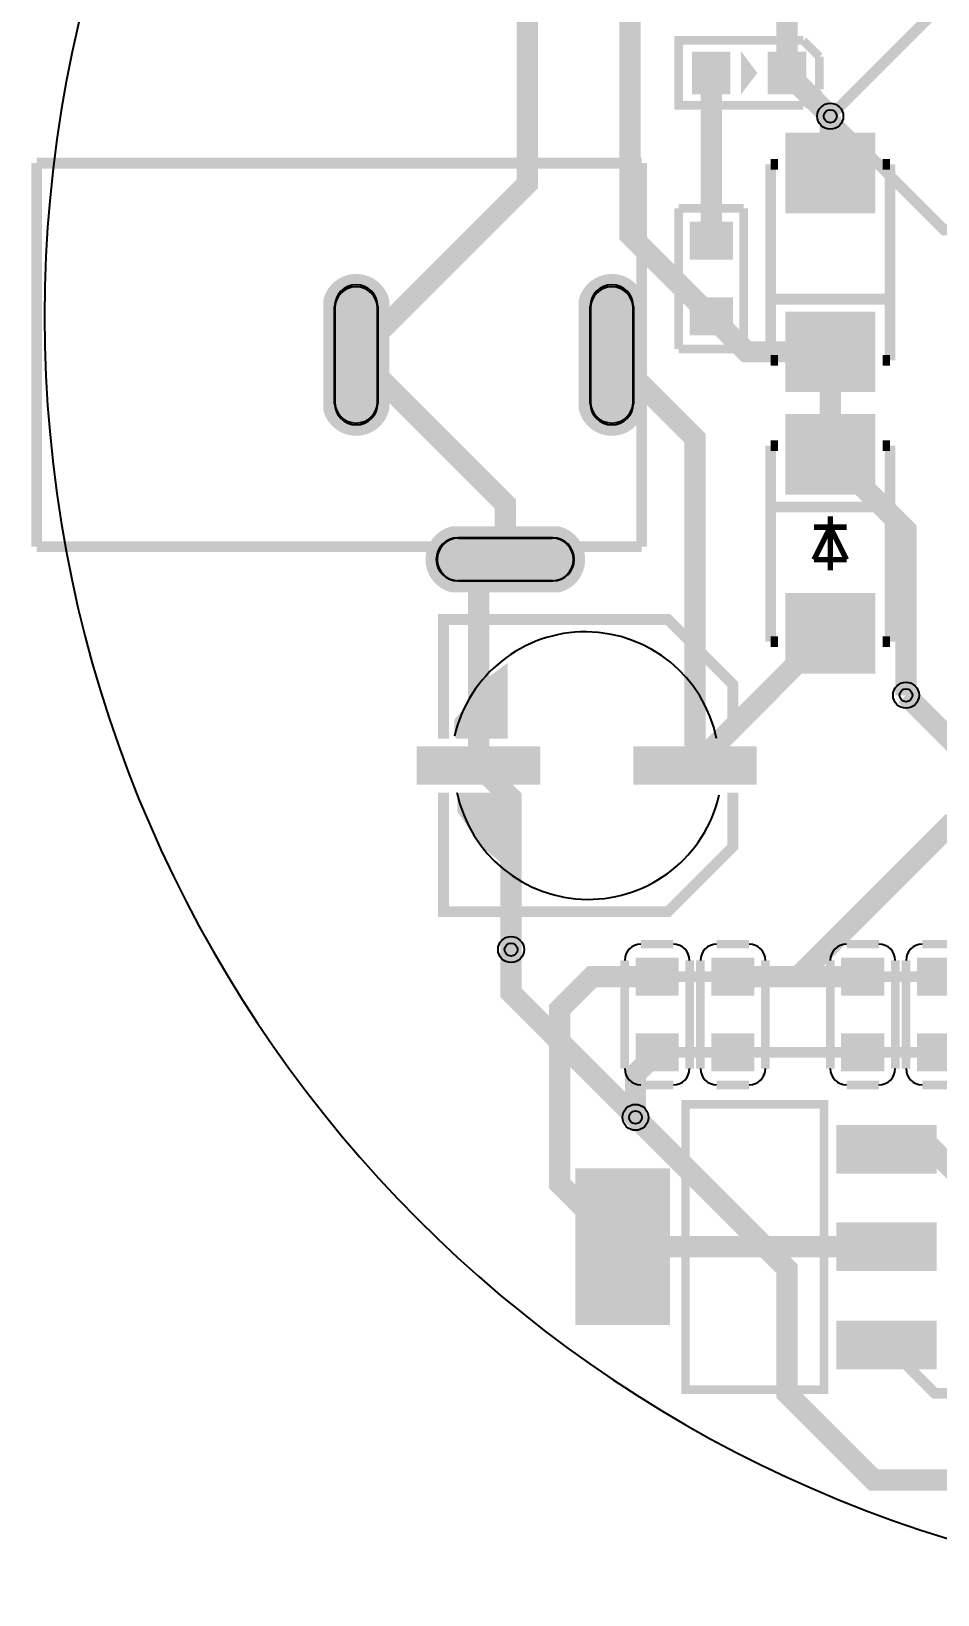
# Model space of a CAD drawing. Header units: millimetres. Extents: x -30.3 to 29.8, y -30.4 to 30.
# Drawn here: x -30.31 to -9.03, y -30 to 6.69 of the extents above; entities that cross this region are included whole.
import ezdxf

# ---------------------------------------------------------------- set-up
doc = ezdxf.new("R2010")
doc.units = ezdxf.units.MM
for name, color, linetype, true_color in [('BoardOutLine', 7, 'Continuous', 0xff00ff), ('BottomLayer', 7, 'Continuous', 0x0000ff), ('BottomSolderMaskLayer', 7, 'Continuous', 0xaa00ff), ('Hole', 7, 'Continuous', 0x222222), ('Multi-Layer', 7, 'Continuous', 0xc0c0c0), ('TopLayer', 7, 'Continuous', 0xff0000), ('TopPasteMaskLayer', 7, 'Continuous', 0x808080), ('TopSilkLayer', 7, 'Continuous', 0xffcc00), ('TopSolderMaskLayer', 7, 'Continuous', 0x800080)]:
    doc.layers.add(name, color=color, linetype=linetype, true_color=true_color)

msp = doc.modelspace()

# ---------------------------------------------------------------- hatches: boundary and pattern name
at = {"layer": 'BottomSolderMaskLayer'}
for points in [[(-21.91, -2.194, -0.785398), (-23.46, -2.194), (-23.46, 0.39, -0.785398), (-21.91, 0.39)], [(-15.91, -2.194, -0.785398), (-17.46, -2.194), (-17.46, 0.39, -0.785398), (-15.91, 0.39)], [(-17.919, -4.927, -0.785398), (-17.919, -6.477), (-20.451, -6.477, -0.785398), (-20.451, -4.927)]]:
    msp.add_hatch(color=256, dxfattribs=at).paths.add_polyline_path(points)
at = {"layer": 'Multi-Layer'}
for points in [[(-21.935, -2.152, -0.785398), (-23.435, -2.152), (-23.435, 0.348, -0.785398), (-21.935, 0.348)], [(-15.935, -2.152, -0.785398), (-17.435, -2.152), (-17.435, 0.348, -0.785398), (-15.935, 0.348)], [(-17.935, -4.952, -0.785398), (-17.935, -6.452), (-20.435, -6.452, -0.785398), (-20.435, -4.952)]]:
    msp.add_hatch(color=256, dxfattribs=at).paths.add_polyline_path(points)
at = {"layer": 'TopLayer'}
for points in [[(-14.751, 6.165), (-13.951, 6.165), (-13.951, 5.265), (-14.751, 5.265)], [(-12.973, 6.165), (-12.173, 6.165), (-12.173, 5.265), (-12.973, 5.265)], [(-10.557, 4.27), (-10.557, 2.47), (-12.557, 2.47), (-12.557, 4.27)], [(-14.801, 1.378), (-14.801, 2.178), (-13.901, 2.178), (-13.901, 1.378)], [(-14.801, -0.4), (-14.801, 0.4), (-13.901, 0.4), (-13.901, -0.4)], [(-10.557, 0.07), (-10.557, -1.73), (-12.557, -1.73), (-12.557, 0.07)], [(-12.557, -4.134), (-12.557, -2.334), (-10.557, -2.334), (-10.557, -4.134)], [(-12.557, -8.334), (-12.557, -6.534), (-10.557, -6.534), (-10.557, -8.334)], [(-21.212, -10.141), (-18.412, -10.141), (-18.412, -10.941), (-21.212, -10.941)], [(-16.132, -10.141), (-13.332, -10.141), (-13.332, -10.941), (-16.132, -10.941)], [(-16.071, -15.894), (-16.071, -15.094), (-15.171, -15.094), (-15.171, -15.894)], [(-14.293, -15.894), (-14.293, -15.094), (-13.393, -15.094), (-13.393, -15.894)], [(-11.245, -15.894), (-11.245, -15.094), (-10.345, -15.094), (-10.345, -15.894)], [(-9.467, -15.894), (-9.467, -15.094), (-8.567, -15.094), (-8.567, -15.894)], [(-16.071, -17.672), (-16.071, -16.872), (-15.171, -16.872), (-15.171, -17.672)], [(-14.293, -17.672), (-14.293, -16.872), (-13.393, -16.872), (-13.393, -17.672)], [(-11.245, -17.672), (-11.245, -16.872), (-10.345, -16.872), (-10.345, -17.672)], [(-9.467, -17.672), (-9.467, -16.872), (-8.567, -16.872), (-8.567, -17.672)], [(-11.316, -20.091), (-11.316, -18.999), (-9.157, -18.999), (-9.157, -20.091)], [(-17.513, -23.584), (-17.513, -20.079), (-15.354, -20.079), (-15.354, -23.584)], [(-11.316, -22.377), (-11.316, -21.285), (-9.157, -21.285), (-9.157, -22.377)], [(-11.316, -24.689), (-11.316, -23.597), (-9.157, -23.597), (-9.157, -24.689)]]:
    msp.add_hatch(color=256, dxfattribs=at).paths.add_polyline_path(points)
at = {"layer": 'TopPasteMaskLayer'}
for points in [[(-14.751, 6.165), (-13.951, 6.165), (-13.951, 5.265), (-14.751, 5.265)], [(-12.973, 6.165), (-12.173, 6.165), (-12.173, 5.265), (-12.973, 5.265)], [(-10.557, 4.27), (-10.557, 2.47), (-12.557, 2.47), (-12.557, 4.27)], [(-14.801, 1.378), (-14.801, 2.178), (-13.901, 2.178), (-13.901, 1.378)], [(-14.801, -0.4), (-14.801, 0.4), (-13.901, 0.4), (-13.901, -0.4)], [(-10.557, 0.07), (-10.557, -1.73), (-12.557, -1.73), (-12.557, 0.07)], [(-12.557, -4.134), (-12.557, -2.334), (-10.557, -2.334), (-10.557, -4.134)], [(-12.557, -8.334), (-12.557, -6.534), (-10.557, -6.534), (-10.557, -8.334)], [(-21.212, -10.141), (-18.412, -10.141), (-18.412, -10.941), (-21.212, -10.941)], [(-16.132, -10.141), (-13.332, -10.141), (-13.332, -10.941), (-16.132, -10.941)], [(-16.071, -15.894), (-16.071, -15.094), (-15.171, -15.094), (-15.171, -15.894)], [(-14.293, -15.894), (-14.293, -15.094), (-13.393, -15.094), (-13.393, -15.894)], [(-11.245, -15.894), (-11.245, -15.094), (-10.345, -15.094), (-10.345, -15.894)], [(-9.467, -15.894), (-9.467, -15.094), (-8.567, -15.094), (-8.567, -15.894)], [(-16.071, -17.672), (-16.071, -16.872), (-15.171, -16.872), (-15.171, -17.672)], [(-14.293, -17.672), (-14.293, -16.872), (-13.393, -16.872), (-13.393, -17.672)], [(-11.245, -17.672), (-11.245, -16.872), (-10.345, -16.872), (-10.345, -17.672)], [(-9.467, -17.672), (-9.467, -16.872), (-8.567, -16.872), (-8.567, -17.672)], [(-11.316, -20.091), (-11.316, -18.999), (-9.157, -18.999), (-9.157, -20.091)], [(-17.513, -23.584), (-17.513, -20.079), (-15.354, -20.079), (-15.354, -23.584)], [(-11.316, -22.377), (-11.316, -21.285), (-9.157, -21.285), (-9.157, -22.377)], [(-11.316, -24.689), (-11.316, -23.597), (-9.157, -23.597), (-9.157, -24.689)]]:
    msp.add_hatch(color=256, dxfattribs=at).paths.add_polyline_path(points)
at = {"layer": 'TopSilkLayer'}
for points in [[(-13.652, 6.223), (-13.653, 5.207), (-13.271, 5.715)], [(-19.126, -8.128), (-19.126, -9.906), (-20.323, -9.906), (-20.378, -9.852), (-20.378, -9.456), (-19.863, -8.865), (-19.812, -8.636)], [(-19.112, -12.954), (-19.112, -11.176), (-20.258, -11.176), (-20.313, -11.23), (-20.313, -11.626), (-19.812, -12.319), (-19.747, -12.446)]]:
    msp.add_hatch(color=256, dxfattribs=at).paths.add_polyline_path(points)
at = {"layer": 'TopSolderMaskLayer'}
for points in [[(-14.802, 6.216), (-13.9, 6.216), (-13.9, 5.214), (-14.802, 5.214)], [(-13.024, 6.216), (-12.122, 6.216), (-12.122, 5.214), (-13.024, 5.214)], [(-10.501, 4.316), (-10.501, 2.424), (-12.614, 2.424), (-12.614, 4.316)], [(-14.858, 1.333), (-14.858, 2.223), (-13.844, 2.223), (-13.844, 1.333)], [(-21.91, -2.194, -0.785398), (-23.46, -2.194), (-23.46, 0.39, -0.785398), (-21.91, 0.39)], [(-15.91, -2.194, -0.785398), (-17.46, -2.194), (-17.46, 0.39, -0.785398), (-15.91, 0.39)], [(-14.858, -0.445), (-14.858, 0.445), (-13.844, 0.445), (-13.844, -0.445)], [(-10.501, 0.116), (-10.501, -1.776), (-12.614, -1.776), (-12.614, 0.116)], [(-12.613, -4.18), (-12.613, -2.288), (-10.501, -2.288), (-10.501, -4.18)], [(-17.919, -4.927, -0.785398), (-17.919, -6.477), (-20.451, -6.477, -0.785398), (-20.451, -4.927)], [(-12.613, -8.38), (-12.613, -6.488), (-10.501, -6.488), (-10.501, -8.38)], [(-21.263, -10.09), (-18.361, -10.09), (-18.361, -10.992), (-21.263, -10.992)], [(-16.183, -10.09), (-13.281, -10.09), (-13.281, -10.992), (-16.183, -10.992)], [(-16.128, -15.939), (-16.128, -15.049), (-15.114, -15.049), (-15.114, -15.939)], [(-14.35, -15.939), (-14.35, -15.049), (-13.336, -15.049), (-13.336, -15.939)], [(-11.302, -15.939), (-11.302, -15.049), (-10.288, -15.049), (-10.288, -15.939)], [(-9.524, -15.939), (-9.524, -15.049), (-8.51, -15.049), (-8.51, -15.939)], [(-16.128, -17.717), (-16.128, -16.827), (-15.114, -16.827), (-15.114, -17.717)], [(-14.35, -17.717), (-14.35, -16.827), (-13.336, -16.827), (-13.336, -17.717)], [(-11.302, -17.717), (-11.302, -16.827), (-10.288, -16.827), (-10.288, -17.717)], [(-9.524, -17.717), (-9.524, -16.827), (-8.51, -16.827), (-8.51, -17.717)], [(-11.416, -20.117), (-11.416, -18.974), (-9.056, -18.974), (-9.056, -20.117)], [(-17.545, -23.666), (-17.545, -19.996), (-15.323, -19.996), (-15.323, -23.666)], [(-11.416, -22.403), (-11.416, -21.26), (-9.056, -21.26), (-9.056, -22.403)], [(-11.416, -24.714), (-11.416, -23.571), (-9.056, -23.571), (-9.056, -24.714)]]:
    msp.add_hatch(color=256, dxfattribs=at).paths.add_polyline_path(points)

# ---------------------------------------------------------------- linework, layer by layer
at = {"layer": 'BoardOutLine'}
msp.add_arc((0, 0), 30, 15.473, 344.5118, dxfattribs=at)
at = {"layer": 'BottomLayer'}
for points, const_width in [([(-11.557, 4.699), (-8.89, 2.032), (-4.073, 2.032)], 0.254), ([(-9.779, -8.89), (-8.382, -10.287), (-8.382, -20.32)], 0.5), ([(-16.129, -18.796), (-19.05, -15.875), (-19.05, -14.859)], 0.5), ([(-16.129, -18.796), (-12.573, -22.352), (-12.573, -25.273), (-10.541, -27.305), (-8.001, -27.305)], 0.5)]:
    msp.add_lwpolyline(points, dxfattribs=dict(at, const_width=const_width))
at = {"layer": 'BottomSolderMaskLayer'}
for points in [[(-23.191, 0.235), (-23.191, -2.039)], [(-22.179, 0.235), (-22.179, -2.039)], [(-17.191, 0.235), (-17.191, -2.039)], [(-16.179, 0.235), (-16.179, -2.039)], [(-20.299, -5.196), (-18.071, -5.196)], [(-20.299, -6.208), (-18.071, -6.208)]]:
    msp.add_lwpolyline(points, close=True, dxfattribs=at)
for centre, start, end in [((-22.685, 0.235), 360, 180), ((-16.685, 0.235), 360, 180), ((-22.685, -2.039), 180, 360), ((-16.685, -2.039), 180, 360), ((-20.299, -5.702), 450, 270), ((-18.071, -5.702), 270, 450)]:
    msp.add_arc(centre, 0.506, start, end, dxfattribs=at)
at = {"layer": 'Hole'}
for centre in [(-11.557, 4.699), (-9.779, -8.89), (-19.05, -14.859), (-16.129, -18.796)]:
    msp.add_circle(centre, 0.152, dxfattribs=at)
at = {"layer": 'Multi-Layer'}
for points in [[(-23.185, 0.198), (-23.185, -2.002)], [(-22.185, 0.198), (-22.185, -2.002)], [(-17.185, 0.198), (-17.185, -2.002)], [(-16.185, 0.198), (-16.185, -2.002)], [(-20.285, -5.202), (-18.085, -5.202)], [(-20.285, -6.202), (-18.085, -6.202)]]:
    msp.add_lwpolyline(points, close=True, dxfattribs=at)
for centre in [(-11.557, 4.699), (-9.779, -8.89), (-19.05, -14.859), (-16.129, -18.796)]:
    msp.add_circle(centre, 0.305, dxfattribs=at)
for centre, start, end in [((-22.685, 0.198), 360, 180), ((-16.685, 0.198), 360, 180), ((-22.685, -2.002), 180, 360), ((-16.685, -2.002), 180, 360), ((-20.285, -5.702), 450, 270), ((-18.085, -5.702), 270, 450)]:
    msp.add_arc(centre, 0.5, start, end, dxfattribs=at)
at = {"layer": 'TopLayer'}
for points, const_width in [([(-11.557, 4.699), (-6.35, 9.906), (2.54, 9.906)], 0.254), ([(-22.685, -0.902), (-18.669, 3.114), (-18.669, 7.874), (-17.145, 9.398), (-13.97, 9.398), (-12.573, 8.001), (-12.573, 5.715)], 0.5), ([(-14.351, 0), (-16.256, 1.905), (-16.256, 7.112)], 0.5), ([(-14.351, 1.778), (-14.351, 5.715)], 0.5), ([(-12.573, 5.715), (-11.557, 4.699)], 0.5), ([(-11.557, 4.699), (-11.557, 4.699), (-11.557, 3.37)], 0.5), ([(-14.351, 0), (-13.521, -0.83), (-11.557, -0.83)], 0.5), ([(-22.685, -0.902), (-19.185, -4.402), (-19.185, -5.702)], 0.5), ([(-16.685, -0.902), (-14.732, -2.855), (-14.732, -10.541)], 0.5), ([(-11.557, -3.234), (-11.557, -0.83)], 0.5), ([(-11.557, -3.234), (-9.779, -5.012), (-9.779, -8.89)], 0.5), ([(-19.185, -5.702), (-19.812, -6.329), (-19.812, -10.541)], 0.5), ([(-14.732, -10.541), (-11.625, -7.434), (-11.557, -7.434)], 0.5), ([(-19.812, -10.541), (-19.05, -11.303), (-19.05, -14.859)], 0.5), ([(-12.312, -15.494), (-8.756, -11.938), (-4.699, -11.938)], 0.5), ([(-16.434, -21.831), (-17.907, -20.358), (-17.907, -16.256), (-17.145, -15.494), (-15.621, -15.494)], 0.5), ([(-15.621, -15.494), (-13.843, -15.494)], 0.254), ([(-13.843, -15.494), (-10.795, -15.494)], 0.5), ([(-10.795, -15.494), (-7.239, -15.494)], 0.254), ([(-15.621, -17.272), (-16.129, -17.78), (-16.129, -18.796)], 0.5), ([(-15.621, -17.272), (-10.795, -17.272)], 0.254), ([(-10.795, -17.272), (-7.239, -17.272)], 0.254), ([(-8.382, -20.32), (-8.382, -20.32), (-9.157, -19.545), (-10.236, -19.545)], 0.5), ([(-16.434, -21.831), (-10.236, -21.831)], 0.5), ([(-10.236, -24.143), (-9.106, -25.273), (-8.001, -25.273)], 0.254)]:
    msp.add_lwpolyline(points, dxfattribs=dict(at, const_width=const_width))
at = {"layer": 'TopSilkLayer'}
for points, const_width in [([(-12.192, 6.477), (-15.114, 6.478), (-15.114, 4.954), (-12.192, 4.953)], 0.203), ([(-11.811, 6.096), (-12.192, 6.477)], 0.203), ([(-11.811, 5.334), (-11.811, 6.096)], 0.203), ([(-11.811, 5.334), (-12.192, 4.953)], 0.203), ([(-30.185, 3.598), (-15.985, 3.598)], 0.254), ([(-30.185, -5.402), (-30.185, 3.598)], 0.254), ([(-15.985, 3.598), (-15.985, -5.402)], 0.254), ([(-12.957, 3.57), (-12.788, 3.57)], 0.254), ([(-12.957, -1.03), (-12.957, 3.57)], 0.254), ([(-10.326, 3.57), (-10.157, 3.57)], 0.254), ([(-10.157, -1.03), (-10.157, 3.57)], 0.254), ([(-15.113, 2.539), (-15.113, -0.763)], 0.203), ([(-13.589, 2.539), (-15.113, 2.539)], 0.203), ([(-13.589, -0.763), (-13.589, 2.539)], 0.203), ([(-10.157, 0.406), (-12.957, 0.406)], 0.254), ([(-15.113, -0.763), (-13.589, -0.763)], 0.203), ([(-12.957, -1.03), (-12.788, -1.03)], 0.254), ([(-10.326, -1.03), (-10.157, -1.03)], 0.254), ([(-12.957, -3.034), (-12.957, -7.634)], 0.254), ([(-12.788, -3.034), (-12.957, -3.034)], 0.254), ([(-10.157, -3.034), (-10.326, -3.034)], 0.254), ([(-10.157, -3.034), (-10.157, -7.634)], 0.254), ([(-12.957, -4.47), (-10.157, -4.47)], 0.254), ([(-11.557, -5.961), (-11.557, -4.691)], 0.127), ([(-11.938, -5.707), (-11.557, -4.945)], 0.127), ([(-11.557, -4.945), (-11.938, -4.945)], 0.127), ([(-11.176, -5.707), (-11.557, -4.945)], 0.127), ([(-11.557, -4.945), (-11.176, -4.945)], 0.127), ([(-30.185, -5.402), (-15.985, -5.402)], 0.254), ([(-11.557, -5.707), (-11.938, -5.707)], 0.127), ([(-11.557, -5.707), (-11.176, -5.707)], 0.127), ([(-20.637, -9.906), (-20.637, -7.112), (-15.367, -7.112), (-13.843, -8.636), (-13.843, -9.906)], 0.254), ([(-12.788, -7.634), (-12.957, -7.634)], 0.254), ([(-10.157, -7.634), (-10.326, -7.634)], 0.254), ([(-20.637, -11.176), (-20.637, -13.97), (-15.367, -13.97), (-13.843, -12.446), (-13.843, -11.176)], 0.254), ([(-15.24, -14.732), (-16.002, -14.732)], 0.203), ([(-13.462, -14.732), (-14.224, -14.732)], 0.203), ([(-10.414, -14.732), (-11.176, -14.732)], 0.203), ([(-8.636, -14.732), (-9.398, -14.732)], 0.203), ([(-16.383, -15.113), (-16.383, -17.653)], 0.203), ([(-14.859, -17.653), (-14.859, -15.113)], 0.203), ([(-14.605, -15.113), (-14.605, -17.653)], 0.203), ([(-13.081, -17.653), (-13.081, -15.113)], 0.203), ([(-11.557, -15.113), (-11.557, -17.653)], 0.203), ([(-10.033, -17.653), (-10.033, -15.113)], 0.203), ([(-9.779, -15.113), (-9.779, -17.653)], 0.203), ([(-16.002, -18.034), (-15.24, -18.034)], 0.203), ([(-14.224, -18.034), (-13.462, -18.034)], 0.203), ([(-11.176, -18.034), (-10.414, -18.034)], 0.203), ([(-9.398, -18.034), (-8.636, -18.034)], 0.203)]:
    msp.add_lwpolyline(points, dxfattribs=dict(at, const_width=const_width))
at = {"layer": 'TopSilkLayer', "const_width": 0.201}
msp.add_lwpolyline([(-11.707, -18.489), (-11.707, -25.189), (-14.956, -25.189), (-14.956, -18.489), (-11.707, -18.489)], close=True, dxfattribs=at)
at = {"layer": 'TopSilkLayer'}
for centre, radius, start, end in [((-17.307, -10.552), 3.15, 11.8347, 167.1722), ((-17.237, -10.53), 3.15, 191.8347, 347.1722), ((-16.002, -15.113), 0.381, 90, 180), ((-15.24, -15.113), 0.381, 0, 90), ((-14.224, -15.113), 0.381, 90, 180), ((-13.462, -15.113), 0.381, 0, 90), ((-11.176, -15.113), 0.381, 90, 180), ((-10.414, -15.113), 0.381, 0, 90), ((-9.398, -15.113), 0.381, 90, 180), ((-16.002, -17.653), 0.381, 180, 270), ((-15.24, -17.653), 0.381, 270, 0), ((-14.224, -17.653), 0.381, 180, 270), ((-13.462, -17.653), 0.381, 270, 0), ((-11.176, -17.653), 0.381, 180, 270), ((-10.414, -17.653), 0.381, 270, 0), ((-9.398, -17.653), 0.381, 180, 270)]:
    msp.add_arc(centre, radius, start, end, dxfattribs=at)
at = {"layer": 'TopSolderMaskLayer'}
for points in [[(-23.191, 0.235), (-23.191, -2.039)], [(-22.179, 0.235), (-22.179, -2.039)], [(-17.191, 0.235), (-17.191, -2.039)], [(-16.179, 0.235), (-16.179, -2.039)], [(-20.299, -5.196), (-18.071, -5.196)], [(-20.299, -6.208), (-18.071, -6.208)]]:
    msp.add_lwpolyline(points, close=True, dxfattribs=at)
for centre, start, end in [((-22.685, 0.235), 360, 180), ((-16.685, 0.235), 360, 180), ((-22.685, -2.039), 180, 360), ((-16.685, -2.039), 180, 360), ((-20.299, -5.702), 450, 270), ((-18.071, -5.702), 270, 450)]:
    msp.add_arc(centre, 0.506, start, end, dxfattribs=at)

doc.saveas('drawing.dxf')
